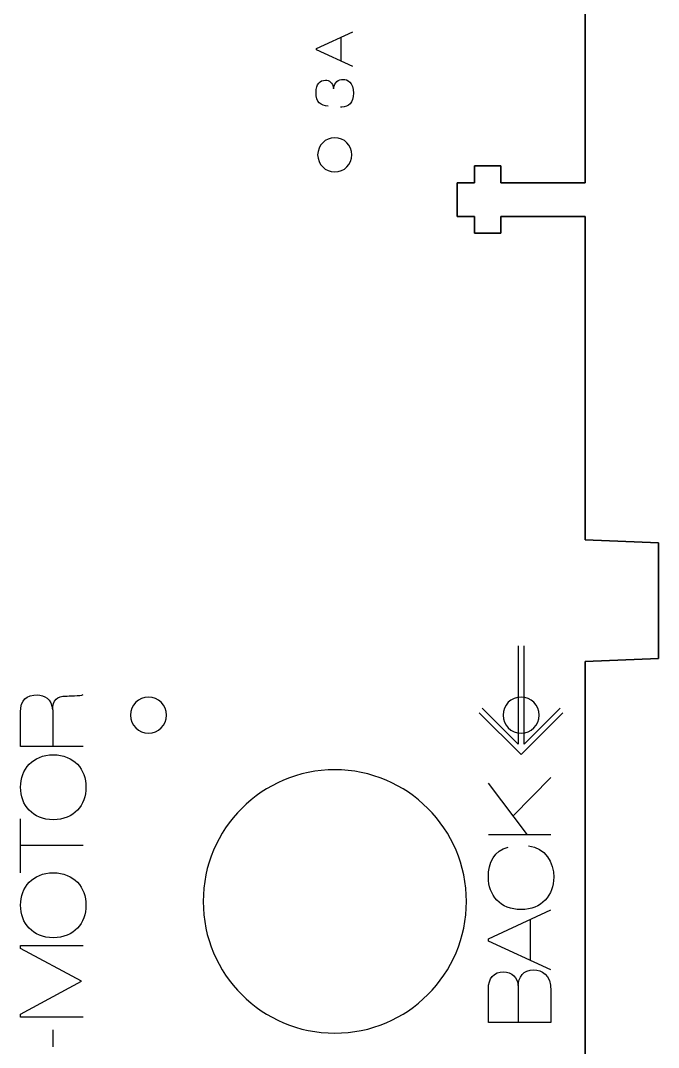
# Model space of a CAD drawing. Header units: millimetres. Extents: x -1200 to 608, y -610 to 472.
# Drawn here: x 554.9 to 608, y 268.5 to 353.8 of the extents above; entities that cross this region are included whole.
import ezdxf

# ---------------------------------------------------------------- set-up
doc = ezdxf.new("R2010")
doc.units = ezdxf.units.MM
for name, color, linetype, true_color in [('CHANGED_PARTS', 3, 'Continuous', 0x00ff00), ('CUTS', 1, 'Continuous', 0xff0000), ('ORIGIONAL_PARTS_THAT_WERE_', 6, 'Continuous', 0xff00ff), ('TEXT', 5, 'Continuous', 0x0000ff)]:
    doc.layers.add(name, color=color, linetype=linetype, true_color=true_color)

msp = doc.modelspace()

# ---------------------------------------------------------------- linework, layer by layer
at = {"layer": 'CHANGED_PARTS'}
for p, q in [((601.896, 367.323), (601.896, 340.359)), ((594.879, 341.759), (592.679, 341.759)), ((592.679, 341.759), (592.679, 340.359)), ((594.879, 340.359), (594.879, 341.759)), ((592.679, 340.359), (591.236, 340.359)), ((591.236, 340.359), (591.236, 337.559)), ((601.896, 340.359), (594.879, 340.359)), ((591.236, 337.559), (592.679, 337.559)), ((592.679, 337.559), (592.679, 336.159)), ((594.879, 336.159), (594.879, 337.559)), ((594.879, 337.559), (601.896, 337.559)), ((601.896, 337.559), (601.896, 310.654)), ((592.679, 336.159), (594.879, 336.159)), ((601.896, 310.654), (607.986, 310.404)), ((607.986, 310.404), (607.986, 300.805)), ((607.986, 300.805), (601.896, 300.555)), ((601.896, 300.555), (601.896, 260.655))]:
    msp.add_line(p, q, dxfattribs=at)
at = {"layer": 'CUTS', "color": 1, "true_color": 0xff0000}
for points in [[(581.055, 344.107), (580.268, 344.107), (579.63, 343.469), (579.63, 342.682)], [(582.48, 342.682), (582.48, 343.469), (581.842, 344.107), (581.055, 344.107)], [(579.63, 342.682), (579.63, 341.895), (580.268, 341.257), (581.055, 341.257)], [(581.055, 341.257), (581.842, 341.257), (582.48, 341.895), (582.48, 342.682)], [(565.554, 297.594), (564.726, 297.594), (564.054, 296.922), (564.054, 296.094)], [(567.054, 296.094), (567.054, 296.922), (566.383, 297.594), (565.554, 297.594)], [(596.554, 297.594), (595.725, 297.594), (595.054, 296.922), (595.054, 296.094)], [(598.055, 296.094), (598.055, 296.922), (597.383, 297.594), (596.554, 297.594)], [(564.054, 296.094), (564.054, 295.266), (564.726, 294.594), (565.554, 294.594)], [(565.554, 294.594), (566.383, 294.594), (567.054, 295.266), (567.054, 296.094)], [(595.054, 296.094), (595.054, 295.266), (595.725, 294.594), (596.554, 294.594)], [(596.554, 294.594), (597.383, 294.594), (598.055, 295.266), (598.055, 296.094)], [(581.055, 291.544), (575.007, 291.544), (570.104, 286.642), (570.104, 280.594)], [(592.005, 280.594), (592.005, 286.642), (587.102, 291.544), (581.055, 291.544)], [(570.104, 280.594), (570.104, 274.547), (575.007, 269.645), (581.055, 269.645)], [(581.055, 269.645), (587.102, 269.645), (592.005, 274.547), (592.005, 280.594)]]:
    msp.add_open_spline(points, degree=3, dxfattribs=at)
at = {"layer": 'ORIGIONAL_PARTS_THAT_WERE_', "color": 6, "true_color": 0xff00ff}
msp.add_lwpolyline([(601.896, 260.655), (601.896, 300.555), (607.986, 300.805), (607.986, 310.404), (601.896, 310.654), (601.896, 337.559), (594.879, 337.559), (594.879, 336.159), (592.679, 336.159), (592.679, 337.559), (591.236, 337.559), (591.236, 340.359), (592.679, 340.359), (592.679, 341.759), (594.879, 341.759), (594.879, 340.359), (601.896, 340.359), (601.896, 340.865), (601.896, 367.323)], dxfattribs=at)
at = {"layer": 'TEXT', "color": 5, "true_color": 0x0000ff}
for points in [[(582.565, 350.029), (579.544, 351.417), (579.544, 351.526), (582.565, 352.914)], [(581.567, 352.455), (581.567, 350.48)], [(580.949, 348.182), (580.957, 348.182)], [(596.305, 301.85), (596.305, 293.676), (593.305, 296.677)], [(599.795, 296.666), (596.806, 293.678), (596.806, 301.851)], [(560.121, 293.469), (554.909, 293.469), (554.909, 296.338)], [(557.573, 296.534), (557.588, 296.527)], [(557.588, 296.527), (557.597, 293.469)], [(600.032, 296.294), (596.555, 292.816), (593.077, 296.294)], [(597.1, 286.136), (593.832, 290.42)], [(595.894, 287.717), (599.044, 290.902)], [(554.909, 282.98), (554.909, 287.477)], [(599.044, 286.136), (593.833, 286.136)], [(560.121, 285.241), (554.909, 285.241)], [(599.044, 274.913), (593.833, 277.308), (593.833, 277.497), (599.044, 279.891)], [(597.322, 279.099), (597.322, 275.692)], [(560.121, 270.978), (554.909, 270.978), (554.909, 271.219), (559.974, 273.956), (559.974, 273.971), (554.909, 276.693), (554.909, 276.935), (560.121, 276.935)], [(593.832, 270.519), (593.832, 273.351)], [(596.307, 273.599), (596.321, 273.599)], [(596.314, 273.599), (596.308, 270.519)], [(599.044, 273.161), (599.044, 270.519), (593.832, 270.519), (593.832, 270.519)], [(557.631, 268.519), (557.631, 269.916)]]:
    msp.add_lwpolyline(points, dxfattribs=at)
for points in [[(579.498, 347.866), (579.498, 348.576), (579.819, 348.885), (580.28, 348.885)], [(580.28, 348.885), (580.572, 348.885), (580.893, 348.716), (580.949, 348.182)], [(580.957, 348.182), (581.021, 348.758), (581.355, 348.953), (581.752, 348.953)], [(581.752, 348.953), (582.083, 348.953), (582.611, 348.737), (582.611, 347.798)], [(580.5, 346.736), (579.882, 346.765), (579.498, 347.028), (579.498, 347.866)], [(582.611, 347.798), (582.611, 347.019), (582.222, 346.651), (581.63, 346.651)], [(581.63, 346.651), (581.605, 346.651), (581.57, 346.655), (581.537, 346.655)], [(554.909, 296.338), (554.909, 297.381), (555.405, 297.775), (556.332, 297.775)], [(556.332, 297.775), (556.828, 297.775), (557.522, 297.439), (557.573, 296.534)], [(557.588, 296.527), (557.595, 297.329), (557.967, 297.68), (558.683, 297.68)], [(558.683, 297.68), (558.872, 297.68), (559.909, 297.694), (560.121, 297.797)], [(554.909, 290.091), (554.909, 291.58), (555.908, 292.792), (557.631, 292.792)], [(557.631, 292.792), (559.354, 292.792), (560.353, 291.58), (560.353, 290.091)], [(557.631, 287.39), (555.908, 287.39), (554.909, 288.602), (554.909, 290.091)], [(560.353, 290.091), (560.353, 288.602), (559.354, 287.39), (557.631, 287.39)], [(597.182, 285.231), (598.577, 285.079), (599.277, 283.823), (599.277, 282.619)], [(593.832, 282.619), (593.832, 283.852), (594.335, 284.83), (595.467, 285.108)], [(554.909, 280.278), (554.909, 281.768), (555.908, 282.98), (557.631, 282.98)], [(557.631, 282.98), (559.354, 282.98), (560.354, 281.768), (560.354, 280.278)], [(596.555, 279.918), (594.832, 279.918), (593.832, 281.129), (593.832, 282.619)], [(599.277, 282.619), (599.277, 281.129), (598.277, 279.918), (596.555, 279.918)], [(557.631, 277.579), (555.908, 277.579), (554.909, 278.79), (554.909, 280.278)], [(560.354, 280.278), (560.354, 278.79), (559.354, 277.579), (557.631, 277.579)], [(593.832, 273.351), (593.832, 274.176), (594.278, 274.752), (595.124, 274.752)], [(595.124, 274.752), (595.738, 274.752), (596.321, 274.213), (596.307, 273.599)], [(596.321, 273.599), (596.351, 274.278), (596.715, 274.913), (597.627, 274.913)], [(597.627, 274.913), (598.234, 274.913), (599.044, 274.526), (599.044, 273.161)]]:
    msp.add_open_spline(points, degree=3, dxfattribs=at)

doc.saveas('drawing.dxf')
